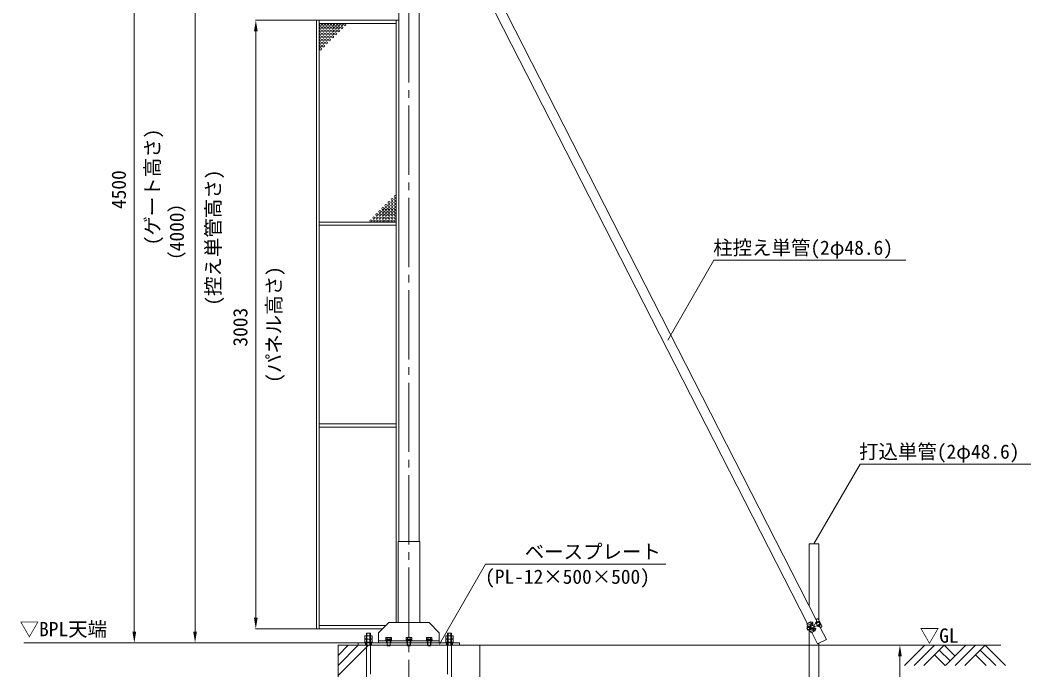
# Model space of a CAD drawing. Units: millimetres, scale not verified. Extents: x -82240 to -62115, y -14438 to 14438.
# Drawn here: x -69959 to -64970, y 3591 to 6798 of the extents above; entities that cross this region are included whole.
import ezdxf
from ezdxf.enums import TextEntityAlignment as Align

# ---------------------------------------------------------------- set-up
doc = ezdxf.new("R2010")
doc.units = ezdxf.units.MM
doc.header["$LTSCALE"] = 38
doc.linetypes.add('CHAIN2', pattern=[12, 9, -1, 1, -1])
doc.linetypes.add('DASHED1', pattern=[1.8, 1.2, -0.6])
for name, color, linetype, lineweight in [('0-2_ACCG-3018', 7, 'Continuous', 18), ('0-5_ﾍﾞｰｽﾗｲﾝ', 5, 'Continuous', 18), ('0-6_ﾎﾞﾙﾄ類', 2, 'Continuous', 18), ('0-9_基礎工事用PCA小', 7, 'Continuous', 18), ('0-B_寸法', 3, 'Continuous', 18), ('0-D_単管', 7, 'Continuous', 18), ('0-E_単管ｸﾗﾝﾌﾟ', 7, 'Continuous', 18), ('1-2_通芯', 1, 'CHAIN2', 18), ('1-5_標準ﾊﾟﾈﾙ', 7, 'Continuous', 18), ('1-6_標準柱', 7, 'Continuous', 18), ('1-7_文字', 7, 'Continuous', 18)]:
    doc.layers.add(name, color=color, linetype=linetype, lineweight=lineweight)
doc.styles.add('ＭＳ ゴシック', font='')
doc.styles.get('ＭＳ ゴシック').set_extended_font_data('MS Gothic')

msp = doc.modelspace()

# ---------------------------------------------------------------- linework, layer by layer
at = {"layer": '0-2_ACCG-3018'}
for centre in [(-68476.86, 6775.59), (-68476.86, 6760.59), (-68476.86, 6745.59), (-68461.86, 6775.59), (-68461.86, 6760.59), (-68461.86, 6745.59), (-68446.86, 6775.59), (-68446.86, 6760.59), (-68446.86, 6745.59), (-68431.86, 6775.59), (-68431.86, 6760.59), (-68431.86, 6745.59), (-68416.86, 6775.59), (-68416.86, 6760.59), (-68416.86, 6745.59), (-68401.86, 6775.59), (-68401.86, 6760.59), (-68401.86, 6745.59), (-68386.86, 6775.59), (-68386.86, 6760.59), (-68386.86, 6745.59), (-68371.86, 6775.59), (-68371.86, 6760.59), (-68356.86, 6775.59), (-68476.86, 6730.59), (-68476.86, 6715.59), (-68476.86, 6700.59), (-68476.86, 6685.59), (-68461.86, 6730.59), (-68461.86, 6715.59), (-68461.86, 6700.59), (-68461.86, 6685.59), (-68446.86, 6730.59), (-68446.86, 6715.59), (-68446.86, 6700.59), (-68446.86, 6685.59), (-68431.86, 6730.59), (-68431.86, 6715.59), (-68431.86, 6700.59), (-68416.86, 6730.59), (-68416.86, 6715.59), (-68401.86, 6730.59), (-68476.86, 6670.59), (-68476.86, 6655.59), (-68461.86, 6670.59), (-68138.34, 5897.61), (-68123.34, 5912.61), (-68123.34, 5897.61), (-68108.34, 5927.61), (-68108.34, 5912.61), (-68108.34, 5897.61), (-68198.34, 5837.61), (-68183.34, 5852.61), (-68183.34, 5837.61), (-68168.34, 5867.61), (-68168.34, 5852.61), (-68168.34, 5837.61), (-68153.34, 5882.61), (-68153.34, 5867.61), (-68153.34, 5852.61), (-68153.34, 5837.61), (-68138.34, 5882.61), (-68138.34, 5867.61), (-68138.34, 5852.61), (-68138.34, 5837.61), (-68123.34, 5882.61), (-68123.34, 5867.61), (-68123.34, 5852.61), (-68123.34, 5837.61), (-68108.34, 5882.61), (-68108.34, 5867.61), (-68108.34, 5852.61), (-68108.34, 5837.61), (-68228.34, 5807.61), (-68213.34, 5822.61), (-68213.34, 5807.61), (-68198.34, 5822.61), (-68198.34, 5807.61), (-68183.34, 5822.61), (-68183.34, 5807.61), (-68168.34, 5822.61), (-68168.34, 5807.61), (-68153.34, 5822.61), (-68153.34, 5807.61), (-68138.34, 5822.61), (-68138.34, 5807.61), (-68123.34, 5822.61), (-68123.34, 5807.61), (-68108.34, 5822.61), (-68108.34, 5807.61)]:
    msp.add_circle(centre, 5.01, dxfattribs=at)
at = {"layer": '0-5_ﾍﾞｰｽﾗｲﾝ'}
for p, q in [((-68290.11, 3724.5), (-69941.16, 3724.5)), ((-67690.11, 3712.5), (-65117.79, 3712.5))]:
    msp.add_line(p, q, dxfattribs=at)
at = {"layer": '0-6_ﾎﾞﾙﾄ類'}
for p, q in [((-68249.61, 3744.54), (-68249.61, 3759.09)), ((-68230.56, 3744.54), (-68230.56, 3759.09)), ((-68151.93, 3751.5), (-68153.76, 3750.45)), ((-68153.76, 3750.45), (-68153.76, 3741.69)), ((-68151.93, 3751.5), (-68128.26, 3751.5)), ((-68146.92, 3750.45), (-68146.92, 3741.69)), ((-68133.27, 3750.45), (-68133.27, 3741.69)), ((-68128.26, 3751.5), (-68126.43, 3750.45)), ((-68126.43, 3750.45), (-68126.43, 3741.69)), ((-68051.94, 3751.5), (-68053.77, 3750.45)), ((-68053.77, 3750.45), (-68053.77, 3741.69)), ((-68051.94, 3751.5), (-68028.27, 3751.5)), ((-68046.93, 3750.45), (-68046.93, 3741.69)), ((-68033.28, 3750.45), (-68033.28, 3741.69)), ((-68028.27, 3751.5), (-68026.44, 3750.45)), ((-68026.44, 3750.45), (-68026.44, 3741.69)), ((-67951.92, 3751.5), (-67953.78, 3750.45)), ((-67953.78, 3750.45), (-67953.78, 3741.69)), ((-67951.92, 3751.5), (-67928.25, 3751.5)), ((-67946.94, 3750.45), (-67946.94, 3741.69)), ((-67933.26, 3750.45), (-67933.26, 3741.69)), ((-67928.25, 3751.5), (-67926.42, 3750.45)), ((-67926.42, 3750.45), (-67926.42, 3741.69)), ((-67849.62, 3744.54), (-67849.62, 3759.09)), ((-67830.57, 3744.54), (-67830.57, 3759.09)), ((-68249.61, 3741.66), (-68249.61, 3727.11)), ((-68230.56, 3741.66), (-68230.56, 3727.11)), ((-68153.76, 3741.69), (-68126.43, 3741.69)), ((-68151.33, 3741.51), (-68128.86, 3741.51)), ((-68148.09, 3712.5), (-68148.09, 3734.49)), ((-68148.09, 3712.5), (-68146.86, 3709.71)), ((-68146.86, 3709.71), (-68146.86, 3734.49)), ((-68141.31, 3738.51), (-68140.23, 3734.49)), ((-68139.99, 3738.51), (-68138.91, 3734.49)), ((-68132.1, 3712.5), (-68132.1, 3734.49)), ((-68053.77, 3741.69), (-68026.44, 3741.69)), ((-68051.34, 3741.51), (-68028.84, 3741.51)), ((-68048.1, 3712.5), (-68048.1, 3734.49)), ((-68048.1, 3712.5), (-68046.87, 3709.71)), ((-68046.87, 3709.71), (-68046.87, 3734.49)), ((-68041.29, 3738.51), (-68040.21, 3734.49)), ((-68039.97, 3738.51), (-68038.89, 3734.49)), ((-68032.11, 3712.5), (-68032.11, 3734.49)), ((-67953.78, 3741.69), (-67926.42, 3741.69)), ((-67951.35, 3741.51), (-67928.85, 3741.51)), ((-67948.11, 3712.5), (-67948.11, 3734.49)), ((-67948.11, 3712.5), (-67946.88, 3709.71)), ((-67946.88, 3709.71), (-67946.88, 3734.49)), ((-67941.3, 3738.51), (-67940.22, 3734.49)), ((-67939.98, 3738.51), (-67938.9, 3734.49)), ((-67932.09, 3712.5), (-67932.09, 3734.49)), ((-67849.62, 3741.66), (-67849.62, 3727.11)), ((-67830.57, 3741.66), (-67830.57, 3727.11))]:
    msp.add_line(p, q, dxfattribs=at)
for points in [[(-68258.58, 3744.54), (-68258.58, 3759.09), (-68221.62, 3759.09), (-68221.62, 3744.54), (-68224.11, 3743.1), (-68256.09, 3743.1)], [(-68258.58, 3741.66), (-68258.58, 3727.11), (-68221.62, 3727.11), (-68221.62, 3741.66), (-68224.11, 3743.1), (-68256.09, 3743.1)], [(-67858.56, 3744.54), (-67858.56, 3759.09), (-67821.63, 3759.09), (-67821.63, 3744.54), (-67824.09, 3743.1), (-67856.1, 3743.1)], [(-67858.56, 3741.66), (-67858.56, 3727.11), (-67821.63, 3727.11), (-67821.63, 3741.66), (-67824.09, 3743.1), (-67856.1, 3743.1)], [(-68258.1, 3727.11), (-68222.1, 3727.11), (-68222.1, 3724.5), (-68258.1, 3724.5)], [(-68126.1, 3741.51), (-68126.1, 3738.51), (-68154.09, 3738.51), (-68154.09, 3741.51)], [(-68154.09, 3738.51), (-68126.1, 3738.51), (-68126.1, 3734.49), (-68154.09, 3734.49)], [(-68026.11, 3741.51), (-68026.11, 3738.51), (-68054.1, 3738.51), (-68054.1, 3741.51)], [(-68054.1, 3738.51), (-68026.11, 3738.51), (-68026.11, 3734.49), (-68054.1, 3734.49)], [(-67926.09, 3741.51), (-67926.09, 3738.51), (-67954.11, 3738.51), (-67954.11, 3741.51)], [(-67954.11, 3738.51), (-67926.09, 3738.51), (-67926.09, 3734.49), (-67954.11, 3734.49)], [(-67858.11, 3727.11), (-67822.11, 3727.11), (-67822.11, 3724.5), (-67858.11, 3724.5)]]:
    msp.add_lwpolyline(points, close=True, dxfattribs=at)
for points in [[(-68148.09, 3712.5), (-68132.1, 3712.5), (-68133.33, 3709.71)], [(-68146.86, 3709.71), (-68133.33, 3709.71), (-68133.33, 3734.49)], [(-68048.1, 3712.5), (-68032.11, 3712.5), (-68033.34, 3709.71)], [(-68046.87, 3709.71), (-68033.34, 3709.71), (-68033.34, 3734.49)], [(-67948.11, 3712.5), (-67932.09, 3712.5), (-67933.32, 3709.71)], [(-67946.88, 3709.71), (-67933.32, 3709.71), (-67933.32, 3734.49)]]:
    msp.add_lwpolyline(points, dxfattribs=at)
for centre, radius, start, end in [((-68254.11, 3752.28), 8.94, 240, 300), ((-68254.11, 3733.92), 8.94, 60, 120), ((-68240.1, 3775.56), 32.46, 252.932, 287.068), ((-68240.1, 3710.64), 32.46, 72.932, 107.068), ((-68226.09, 3752.28), 8.94, 239.975, 300.025), ((-68226.09, 3733.92), 8.94, 59.975, 120.025), ((-68150.34, 3745.44), 6.06, 55.616, 124.384), ((-68140.11, 3728.88), 22.62, 72.412, 107.588), ((-68129.85, 3745.44), 6.06, 55.616, 124.384), ((-68050.35, 3745.44), 6.06, 55.616, 124.384), ((-68040.09, 3728.88), 22.62, 72.412, 107.588), ((-68029.86, 3745.44), 6.06, 55.616, 124.384), ((-67950.36, 3745.44), 6.06, 55.616, 124.384), ((-67940.1, 3728.88), 22.62, 72.412, 107.588), ((-67929.84, 3745.44), 6.06, 55.616, 124.384), ((-67854.09, 3752.28), 8.94, 240, 300), ((-67854.09, 3733.92), 8.94, 60, 120), ((-67840.11, 3775.56), 32.46, 252.932, 287.068), ((-67840.11, 3710.64), 32.46, 72.932, 107.068), ((-67826.1, 3752.28), 8.94, 239.975, 300.025), ((-67826.1, 3733.92), 8.94, 59.975, 120.025), ((-68151.33, 3741.69), 0.21, 180, 270), ((-68128.86, 3741.69), 0.21, 270, 0), ((-68051.34, 3741.69), 0.21, 180, 270), ((-68028.84, 3741.69), 0.21, 270, 0), ((-67951.35, 3741.69), 0.21, 180, 270), ((-67928.85, 3741.69), 0.21, 270, 0)]:
    msp.add_arc(centre, radius, start, end, dxfattribs=at)
at = {"layer": '0-9_基礎工事用PCA小'}
for p, q in [((-68390.1, 3562.5), (-68240.1, 3712.5)), ((-68390.1, 3612.51), (-68290.11, 3712.5)), ((-68390.1, 3662.49), (-68340.09, 3712.5)), ((-68249.61, 3712.5), (-68230.56, 3712.5)), ((-67830.57, 3712.5), (-67849.62, 3712.5))]:
    msp.add_line(p, q, dxfattribs=at)
at = {"layer": '0-9_基礎工事用PCA小', "color": 4, "linetype": 'DASHED1', "lineweight": 9}
for p, q in [((-68254.8, 3724.5), (-68254.8, 3712.5)), ((-68225.1, 3724.5), (-68225.1, 3712.5)), ((-68148.09, 3724.5), (-68148.09, 3712.5)), ((-68132.1, 3724.5), (-68132.1, 3712.5)), ((-67948.11, 3724.5), (-67948.11, 3712.5)), ((-67932.09, 3724.5), (-67932.09, 3712.5)), ((-67855.11, 3724.5), (-67855.11, 3712.5)), ((-67825.11, 3724.5), (-67825.11, 3712.5))]:
    msp.add_line(p, q, dxfattribs=at)
at = {"layer": '0-9_基礎工事用PCA小'}
for points in [[(-68249.61, 3195.54), (-68249.61, 3772.5), (-68230.56, 3772.5), (-68230.56, 3570.51)], [(-68249.61, 3710.01), (-68247.12, 3712.5), (-68247.12, 3772.5), (-68233.08, 3772.5), (-68233.08, 3712.5), (-68230.56, 3710.01)], [(-67830.57, 3195.54), (-67830.57, 3772.5), (-67849.62, 3772.5), (-67849.62, 3570.51)], [(-67830.57, 3710.01), (-67833.06, 3712.5), (-67833.06, 3772.5), (-67847.13, 3772.5), (-67847.13, 3712.5), (-67849.62, 3710.01)]]:
    msp.add_lwpolyline(points, dxfattribs=at)
for points in [[(-68390.1, 2812.5), (-67690.11, 2812.5), (-67690.11, 3712.5), (-68390.1, 3712.5)], [(-68290.11, 3712.5), (-67790.1, 3712.5), (-67790.1, 3724.5), (-68290.11, 3724.5)]]:
    msp.add_lwpolyline(points, close=True, dxfattribs=at)
at = {"layer": '0-B_寸法'}
for p, q in [((-69396.09, 8169.51), (-69396.09, 3779.49)), ((-69096.09, 7669.5), (-69096.09, 3779.49)), ((-68497.11, 6797.1), (-68797.11, 6797.1)), ((-68796.09, 6742.11), (-68796.09, 3849.09)), ((-68497.11, 3794.1), (-68797.11, 3794.1)), ((-69098.1, 3724.5), (-69397.11, 3724.5)), ((-68797.11, 3724.5), (-69097.11, 3724.5)), ((-66014.79, 3712.5), (-65614.8, 3712.5)), ((-65615.79, 3657.51), (-65615.79, 2767.5))]:
    msp.add_line(p, q, dxfattribs=at)
at = {"layer": '0-B_寸法', "color": 91}
for points in [[(-68805.27, 6742.11), (-68796.09, 6797.1), (-68786.94, 6742.11)], [(-68805.27, 3849.09), (-68796.09, 3794.1), (-68786.94, 3849.09)], [(-69405.27, 3779.49), (-69396.09, 3724.5), (-69386.94, 3779.49)], [(-69105.27, 3779.49), (-69096.09, 3724.5), (-69086.94, 3779.49)], [(-65624.97, 3657.51), (-65615.79, 3712.5), (-65606.64, 3657.51)]]:
    msp.add_solid(points, dxfattribs=at)
at = {"layer": '0-D_単管'}
for p, q in [((-66072.87, 3818.49), (-68049.03, 7687.71)), ((-68005.86, 7710), (-66028.56, 3838.56))]:
    msp.add_line(p, q, dxfattribs=at)
for points in [[(-66015.81, 3835.59), (-66015.81, 4212.51), (-66064.41, 4212.51), (-66064.41, 3908.76)], [(-66008.91, 3800.1), (-65978.79, 3741.15), (-66022.08, 3719.04), (-66051.15, 3775.98)], [(-66064.41, 3790.41), (-66064.41, 2712.51), (-66015.81, 2712.51), (-66015.81, 3722.25)]]:
    msp.add_lwpolyline(points, dxfattribs=at)
at = {"layer": '0-E_単管ｸﾗﾝﾌﾟ'}
for p, q in [((-66075.66, 3816.93), (-66072.66, 3811.05)), ((-66074.49, 3796.47), (-66074.76, 3794.82)), ((-66074.76, 3794.82), (-66071.43, 3788.31)), ((-66067.05, 3800.28), (-66074.49, 3796.47)), ((-66074.49, 3796.47), (-66069.96, 3787.56)), ((-66065.88, 3799.74), (-66073.2, 3796.02)), ((-66062.25, 3792.6), (-66069.54, 3788.88)), ((-66061.65, 3808.65), (-66068.19, 3805.29)), ((-66065.61, 3823.17), (-66065.04, 3822.09)), ((-66058.02, 3804.84), (-66063.48, 3802.08)), ((-66053.52, 3795.96), (-66058.92, 3793.17)), ((-66056.94, 3806.55), (-66057.39, 3807.45)), ((-66016.29, 3826.2), (-66057.09, 3805.35)), ((-66048.18, 3811.02), (-66056.94, 3806.55)), ((-66041.91, 3811.98), (-66056.49, 3804.54)), ((-66055.65, 3814.92), (-66047.19, 3821.31)), ((-66038.22, 3804.9), (-66052.8, 3797.43)), ((-66011.73, 3817.29), (-66052.5, 3796.47)), ((-66042.72, 3800.34), (-66051.48, 3795.87)), ((-66051.48, 3795.87), (-66051.03, 3794.97)), ((-66050.94, 3816.42), (-66048.18, 3811.02)), ((-66050.31, 3815.22), (-66047.16, 3817.59)), ((-66046.77, 3824.1), (-66046.02, 3822.6)), ((-66043.95, 3792), (-66033.81, 3795.12)), ((-66043.08, 3812.52), (-66041.91, 3811.98)), ((-66039.96, 3794.94), (-66042.72, 3800.34)), ((-66040.59, 3796.17), (-66036.81, 3797.34)), ((-66038.52, 3803.61), (-66038.28, 3804.87)), ((-66017.55, 3830.25), (-66032.19, 3823.68)), ((-66032.19, 3823.68), (-66030.87, 3820.77)), ((-66031.32, 3793.83), (-66032.07, 3795.33)), ((-66016.26, 3827.34), (-66030.87, 3820.77)), ((-66024.75, 3842.1), (-66029.19, 3839.82)), ((-66027.21, 3826.05), (-66027.15, 3825.96)), ((-66025.71, 3823.11), (-66025.02, 3821.73)), ((-66024.69, 3808.65), (-66010.8, 3816.66)), ((-66024.69, 3808.65), (-66023.1, 3805.89)), ((-66023.1, 3805.89), (-66009.18, 3813.87)), ((-66021.87, 3828.78), (-66021.69, 3828.42)), ((-66020.46, 3812.85), (-66019.77, 3811.47)), ((-66020.22, 3825.57), (-66019.68, 3824.46)), ((-66001.65, 3807.84), (-66018, 3839.91)), ((-66016.29, 3826.2), (-66011.73, 3817.29)), ((-66015.12, 3815.58), (-66014.55, 3814.47)), ((-66014.94, 3826.89), (-66010.41, 3817.98)), ((-66012.93, 3811.26), (-66013.11, 3811.62)), ((-66008.28, 3798.84), (-66003.81, 3801.12)), ((-66069.96, 3787.56), (-66071.43, 3788.31)), ((-66062.49, 3791.37), (-66069.96, 3787.56)), ((-66059.1, 3787.5), (-66052.56, 3790.83)), ((-66054.06, 3774.63), (-66057.06, 3780.51))]:
    msp.add_line(p, q, dxfattribs=at)
for points in [[(-66061.05, 3823.56), (-66056.58, 3825.84), (-66056.25, 3826.83), (-66056.7, 3827.73), (-66057.72, 3828.06), (-66065.28, 3824.19), (-66065.61, 3823.17)], [(-66040.11, 3782.58), (-66034.98, 3785.22), (-66035.43, 3783.87), (-66042.54, 3780.21), (-66043.56, 3780.27)]]:
    msp.add_lwpolyline(points, dxfattribs=at)
for points in [[(-66029.1, 3825.36), (-66028.98, 3825.12), (-66020.07, 3829.68), (-66020.19, 3829.89), (-66021.21, 3830.22), (-66028.77, 3826.35)], [(-66019.26, 3806.07), (-66019.71, 3806.97), (-66019.38, 3807.96), (-66011.82, 3811.83), (-66010.8, 3811.5), (-66010.35, 3810.63), (-66010.68, 3809.61), (-66018.24, 3805.74)]]:
    msp.add_lwpolyline(points, close=True, dxfattribs=at)
for centre, radius, start, end in [((-66022.47, 3837.63), 5.01, 27.055, 117.055), ((-66035.25, 3747.18), 80.61, 101.478, 120.09), ((-66068.94, 3806.4), 5.58, 133.427, 206.443), ((-66067.95, 3807.45), 6.93, 210.433, 268.243), ((-66073.11, 3810.81), 0.51, 313.427, 27.055), ((-65966.01, 3587.16), 247.98, 109.041, 115.472), ((-66076.14, 3802.65), 8.37, 338.593, 18.489), ((-66061.38, 3810.18), 8.37, 215.622, 255.518), ((-66048.51, 3804.09), 15.09, 187.704, 226.406), ((-66057.69, 3810.39), 5.55, 204.621, 266.518), ((-66048.63, 3790.14), 10.8, 163.681, 194.166), ((-66079.5, 3788.13), 28.23, 13.481, 40.643), ((-66052.05, 3810.15), 6, 127.038, 206.777), ((-66047.73, 3804.45), 10.29, 177.816, 235.692), ((-66526.32, 4602.75), 946.71, 299.714, 301.444), ((-66047.04, 3792.99), 7.14, 155.444, 202.404), ((-66050.34, 3822.27), 3.99, 27.055, 107.644), ((-66049.14, 3817.35), 2.01, 127.038, 207.055), ((-66045.69, 3797.73), 6, 207.334, 287.073), ((-66048.42, 3822.9), 2.01, 307.038, 27.055), ((-66049.56, 3820.77), 3.99, 307.038, 27.055), ((-66065.46, 3795.3), 28.23, 17.175, 37.59), ((-66064.89, 3795.57), 28.23, 19.238, 35.523), ((-66038.19, 3795.87), 2.01, 207.055, 287.073), ((-66035.64, 3793.5), 3.99, 27.055, 107.073), ((-66033.24, 3793.2), 2.01, 27.055, 107.073), ((-66034.86, 3792), 3.99, 306.466, 27.055), ((-66040.05, 3833.49), 12.57, 308.712, 30.261), ((-66034.71, 3811.17), 10.26, 357.826, 56.284), ((-66019.74, 3793.77), 12.57, 88.319, 105.398), ((-66015.84, 3826.44), 4.2, 27.055, 114.193), ((-66019.74, 3793.77), 12.57, 23.849, 79.637), ((-66015.84, 3826.44), 0.99, 27.055, 114.193), ((-66011.28, 3817.53), 0.99, 299.918, 27.055), ((-66011.28, 3817.53), 4.2, 299.918, 27.055), ((-66006.09, 3805.59), 5.01, 297.055, 27.055), ((-66057.21, 3786.45), 6.93, 145.868, 203.678), ((-66067.38, 3780.57), 10.8, 39.944, 70.43), ((-66058.65, 3786.24), 5.58, 207.668, 280.683), ((-66057.51, 3780.27), 0.51, 27.055, 100.683), ((-66086.88, 3848.25), 80.61, 294.021, 312.632)]:
    msp.add_arc(centre, radius, start, end, dxfattribs=at)
at = {"layer": '1-2_通芯'}
msp.add_line((-68040.09, 9112.5), (-68040.09, 2219.04), dxfattribs=at)
at = {"layer": '1-5_標準ﾊﾟﾈﾙ'}
for points in [[(-68496.09, 6797.1), (-68482.86, 6797.1), (-68482.86, 3794.1), (-68496.09, 3794.1)], [(-68482.86, 6797.1), (-68102.34, 6797.1), (-68102.34, 6781.59), (-68482.86, 6781.59)], [(-68482.86, 5801.61), (-68102.34, 5801.61), (-68102.34, 5785.59), (-68482.86, 5785.59)], [(-68482.86, 4805.61), (-68102.34, 4805.61), (-68102.34, 4789.59), (-68482.86, 4789.59)]]:
    msp.add_lwpolyline(points, close=True, dxfattribs=at)
for points in [[(-68090.1, 6797.1), (-68102.34, 6797.1), (-68102.34, 3824.49)], [(-68154.99, 3809.61), (-68482.86, 3809.61), (-68482.86, 3794.1), (-68170.5, 3794.1)]]:
    msp.add_lwpolyline(points, dxfattribs=at)
at = {"layer": '1-6_標準柱'}
for p, q in [((-68090.1, 7674.51), (-68090.1, 4224.51)), ((-67990.11, 4224.51), (-67990.11, 7572.3)), ((-68190.09, 3734.49), (-67890.09, 3734.49))]:
    msp.add_line(p, q, dxfattribs=at)
at = {"layer": '1-6_標準柱', "color": 4, "linetype": 'DASHED1', "lineweight": 9}
for p, q in [((-68150.1, 3734.49), (-68150.1, 3724.5)), ((-68130.09, 3734.49), (-68130.09, 3724.5)), ((-68050.11, 3734.49), (-68050.11, 3724.5)), ((-68030.1, 3734.49), (-68030.1, 3724.5)), ((-67950.09, 3734.49), (-67950.09, 3724.5)), ((-67930.11, 3734.49), (-67930.11, 3724.5))]:
    msp.add_line(p, q, dxfattribs=at)
at = {"layer": '1-6_標準柱'}
for points in [[(-68093.31, 4224.51), (-67986.9, 4224.51), (-67986.9, 3824.49), (-68093.31, 3824.49)], [(-68140.11, 3824.49), (-67940.1, 3824.49), (-67890.09, 3774.51), (-67890.09, 3724.5), (-68190.09, 3724.5), (-68190.09, 3774.51)]]:
    msp.add_lwpolyline(points, close=True, dxfattribs=at)
at = {"layer": '1-7_文字'}
for p, q in [((-66761.73, 5218.95), (-66534.15, 5613.12)), ((-66534.15, 5613.12), (-66533.79, 5613.12)), ((-66533.79, 5613.12), (-65586.78, 5613.12)), ((-66040.11, 4212.51), (-65812.53, 4606.65)), ((-65812.53, 4606.65), (-65812.17, 4606.65)), ((-65812.17, 4606.65), (-64969.56, 4606.65)), ((-67889.22, 3718.5), (-67661.67, 4112.67)), ((-67661.67, 4112.67), (-67661.31, 4112.67)), ((-67661.31, 4112.67), (-66771.39, 4112.67)), ((-65492.22, 3712.5), (-65592.45, 3612.27)), ((-65444.97, 3712.5), (-65545.2, 3612.27)), ((-65397.72, 3712.5), (-65497.95, 3612.27)), ((-65397.72, 3712.5), (-65343.72, 3658.5)), ((-65289.72, 3712.5), (-65389.95, 3612.27)), ((-65242.47, 3712.5), (-65342.7, 3612.27)), ((-65195.22, 3712.5), (-65295.45, 3612.27)), ((-65195.22, 3712.5), (-65094.99, 3612.27)), ((-65444.97, 3665.25), (-65391.99, 3612.27)), ((-65421.33, 3688.86), (-65367.33, 3634.86)), ((-65242.47, 3665.25), (-65189.49, 3612.27)), ((-65218.83, 3688.86), (-65142.24, 3612.27))]:
    msp.add_line(p, q, dxfattribs=at)

# ---------------------------------------------------------------- texts
at = {"layer": '0-B_寸法', "style": 'ＭＳ ゴシック'}
for s, p in [('(ゲート高さ)', (-69250.5, 5686.5)), ('4500', (-69416.49, 5865.42)), ('(控え単管高さ)', (-68950.5, 5388.51)), ('（4000）', (-69130.35, 5561.07)), ('(パネル高さ)', (-68650.5, 5007.6)), ('3003', (-68816.49, 5186.52))]:
    msp.add_text(s, height=70.38, rotation=90, dxfattribs=at).set_placement(p, align=Align.BOTTOM_LEFT)
at = {"layer": '1-7_文字', "style": 'ＭＳ ゴシック'}
for s, p in [('柱控え単管(2φ48.6)\u3000', (-66537.9, 5618.52)), ('打込単管(2φ48.6)', (-65817.57, 4612.05)), ('\u3000\u3000ベースプレート\u3000\u3000', (-67660.29, 4118.07)), ('(PL-12×500×500)', (-67664.01, 3994.59)), ('▽BPL天端', (-69962.28, 3735.9)), ('▽GL', (-65517.72, 3703.89))]:
    msp.add_text(s, height=70.38, dxfattribs=at).set_placement(p, align=Align.BOTTOM_LEFT)

doc.saveas('drawing.dxf')
